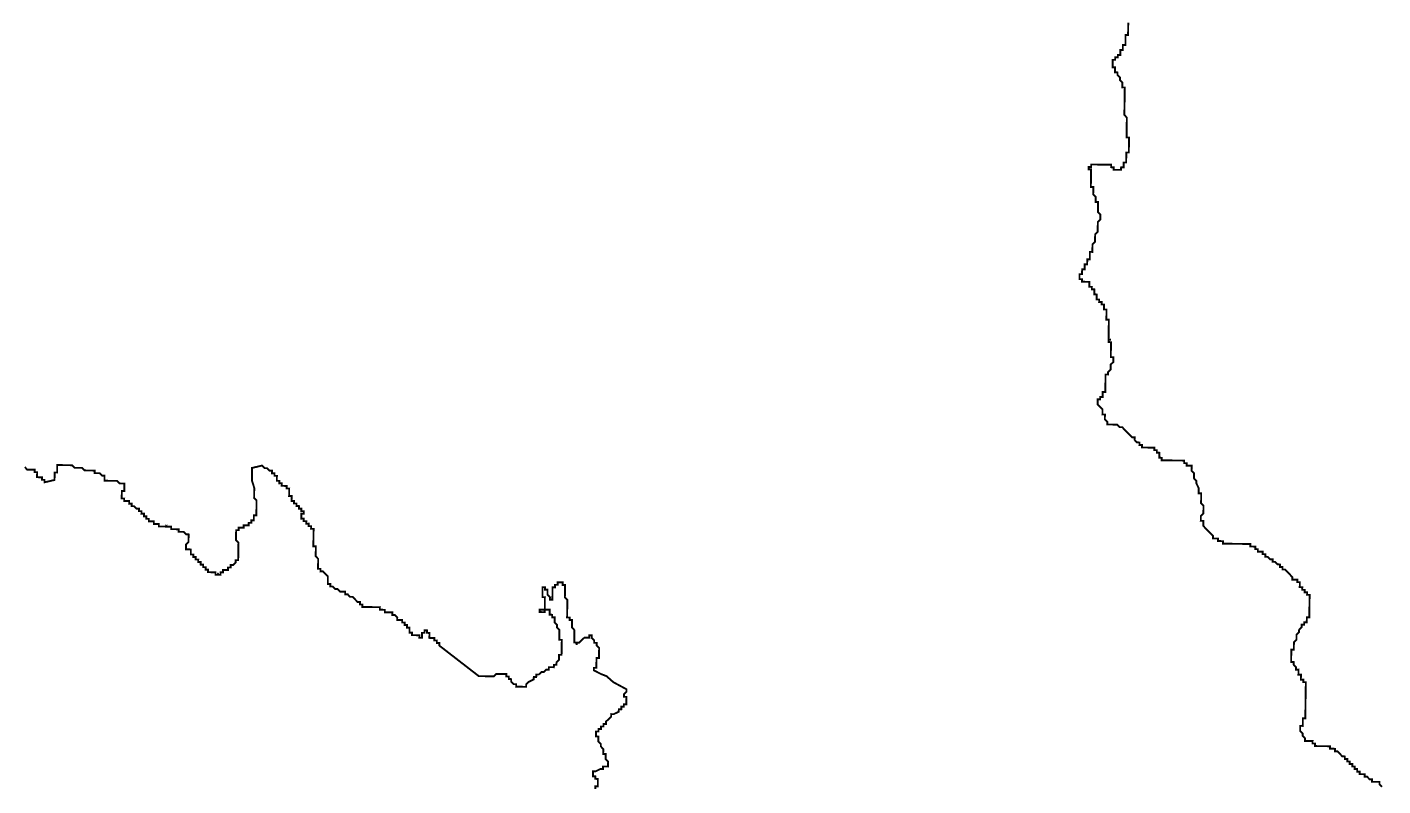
# Model space of a CAD drawing. Header units: metres. Extents: x 257673 to 289848, y 2129691 to 2228029.
# Drawn here: x 266704 to 268862, y 2143651 to 2144859 of the extents above; entities that cross this region are included whole.
import ezdxf

# ---------------------------------------------------------------- set-up
doc = ezdxf.new("R2010")
doc.units = ezdxf.units.M
doc.header["$MEASUREMENT"] = 0
doc.layers.add('HAZARDS LINE', color=1, linetype='Continuous')

msp = doc.modelspace()

# ---------------------------------------------------------------- linework, layer by layer
at = {"layer": 'HAZARDS LINE', "lineweight": 18}
for points in [[(268456.8, 2144866.1, 2.98, 2.98, 0), (268456.7, 2144858.2, 2.98, 2.98, 0), (268456.6, 2144854.2, 2.98, 2.98, 0), (268456.5, 2144850.2, 2.98, 2.98, 0), (268456.5, 2144846.2, 2.98, 2.98, 0), (268452.5, 2144846.3, 2.98, 2.98, 0), (268452.5, 2144842.3, 2.98, 2.98, 0), (268452.4, 2144838.3, 2.98, 2.98, 0), (268452.3, 2144834.4, 2.98, 2.98, 0), (268452.3, 2144830.4, 2.98, 2.98, 0), (268448.3, 2144830.4, 2.98, 2.98, 0), (268448.2, 2144826.5, 2.98, 2.98, 0), (268448.2, 2144822.5, 2.98, 2.98, 0), (268444.2, 2144822.5, 2.98, 2.98, 0), (268444.1, 2144818.6, 2.98, 2.98, 0), (268444.1, 2144814.6, 2.98, 2.98, 0), (268440.1, 2144814.7, 2.98, 2.98, 0), (268440.1, 2144810.7, 2.98, 2.98, 0), (268436.1, 2144810.7, 2.98, 2.98, 0), (268436, 2144806.8, 2.98, 2.98, 0), (268432, 2144806.8, 2.98, 2.98, 0), (268432, 2144802.8, 2.98, 2.98, 0), (268431.9, 2144798.9, 2.98, 2.98, 0), (268431.9, 2144794.9, 2.98, 2.98, 0), (268435.8, 2144794.8, 2.98, 2.98, 0), (268435.8, 2144790.9, 2.98, 2.98, 0), (268435.7, 2144786.9, 2.98, 2.98, 0), (268439.7, 2144786.8, 2.98, 2.98, 0), (268439.6, 2144782.9, 2.98, 2.98, 0), (268443.6, 2144778.8, 2.98, 2.98, 0), (268443.5, 2144774.8, 2.98, 2.98, 0), (268447.4, 2144770.8, 2.98, 2.98, 0), (268447.4, 2144766.8, 2.98, 2.98, 0), (268447.3, 2144762.9, 2.98, 2.98, 0), (268451.3, 2144762.8, 2.98, 2.98, 0), (268451.2, 2144758.8, 2.98, 2.98, 0), (268451.2, 2144754.8, 2.98, 2.98, 0), (268451.1, 2144750.9, 2.98, 2.98, 0), (268451, 2144746.9, 2.98, 2.98, 0), (268451, 2144742.9, 2.98, 2.98, 0), (268450.9, 2144738.9, 2.98, 2.98, 0), (268450.9, 2144735, 2.98, 2.98, 0), (268450.8, 2144731, 2.98, 2.98, 0), (268450.7, 2144727, 2.98, 2.98, 0), (268450.7, 2144723, 2.98, 2.98, 0), (268450.6, 2144719.1, 2.98, 2.98, 0), (268454.5, 2144715, 2.98, 2.98, 0), (268454.5, 2144711.1, 2.98, 2.98, 0), (268454.4, 2144707.1, 2.98, 2.98, 0), (268454.4, 2144703.1, 2.98, 2.98, 0), (268454.3, 2144699.1, 2.98, 2.98, 0), (268454.2, 2144695.2, 2.98, 2.98, 0), (268454.2, 2144691.2, 2.98, 2.98, 0), (268454.1, 2144687.2, 2.98, 2.98, 0), (268454.1, 2144683.2, 2.98, 2.98, 0), (268458, 2144683.2, 2.98, 2.98, 0), (268458, 2144679.2, 2.98, 2.98, 0), (268457.9, 2144675.2, 2.98, 2.98, 0), (268457.9, 2144671.2, 2.98, 2.98, 0), (268457.8, 2144667.3, 2.98, 2.98, 0), (268457.7, 2144663.3, 2.98, 2.98, 0), (268457.7, 2144659.3, 2.98, 2.98, 0), (268453.7, 2144659.4, 2.98, 2.98, 0), (268453.7, 2144655.4, 2.98, 2.98, 0), (268453.6, 2144651.4, 2.98, 2.98, 0), (268453.5, 2144647.4, 2.98, 2.98, 0), (268453.5, 2144643.5, 2.98, 2.98, 0), (268449.5, 2144643.5, 2.98, 2.98, 0), (268449.4, 2144639.6, 2.98, 2.98, 0), (268449.4, 2144635.6, 2.98, 2.98, 0), (268445.4, 2144635.6, 2.98, 2.98, 0), (268445.3, 2144631.7, 2.98, 2.98, 0), (268441.4, 2144631.7, 2.98, 2.98, 0), (268437.4, 2144631.8, 2.98, 2.98, 0), (268433.4, 2144631.8, 2.98, 2.98, 0), (268433.5, 2144635.8, 2.98, 2.98, 0), (268429.5, 2144635.9, 2.98, 2.98, 0), (268429.6, 2144639.9, 2.98, 2.98, 0), (268425.6, 2144639.9, 2.98, 2.98, 0), (268417.6, 2144640, 2.98, 2.98, 0), (268409.7, 2144640.1, 2.98, 2.98, 0), (268405.7, 2144640.2, 2.98, 2.98, 0), (268401.7, 2144640.3, 2.98, 2.98, 0), (268397.8, 2144640.3, 2.98, 2.98, 0), (268397.7, 2144636.3, 2.98, 2.98, 0), (268393.7, 2144636.4, 2.98, 2.98, 0), (268393.7, 2144632.4, 2.98, 2.98, 0), (268397.7, 2144632.4, 2.98, 2.98, 0), (268397.6, 2144628.4, 2.98, 2.98, 0), (268397.5, 2144624.4, 2.98, 2.98, 0), (268397.5, 2144620.4, 2.98, 2.98, 0), (268397.4, 2144616.5, 2.98, 2.98, 0), (268397.4, 2144612.5, 2.98, 2.98, 0), (268397.3, 2144608.5, 2.98, 2.98, 0), (268397.2, 2144604.5, 2.98, 2.98, 0), (268401.2, 2144604.5, 2.98, 2.98, 0), (268401.2, 2144600.5, 2.98, 2.98, 0), (268401.1, 2144596.5, 2.98, 2.98, 0), (268401, 2144592.6, 2.98, 2.98, 0), (268405, 2144588.5, 2.98, 2.98, 0), (268404.9, 2144584.5, 2.98, 2.98, 0), (268404.8, 2144580.6, 2.98, 2.98, 0), (268408.8, 2144580.5, 2.98, 2.98, 0), (268408.7, 2144572.6, 2.98, 2.98, 0), (268408.6, 2144568.6, 2.98, 2.98, 0), (268408.6, 2144564.6, 2.98, 2.98, 0), (268412.5, 2144560.6, 2.98, 2.98, 0), (268412.4, 2144556.6, 2.98, 2.98, 0), (268412.4, 2144552.6, 2.98, 2.98, 0), (268408.3, 2144548.7, 2.98, 2.98, 0), (268408.3, 2144544.7, 2.98, 2.98, 0), (268408.2, 2144540.8, 2.98, 2.98, 0), (268408.2, 2144536.8, 2.98, 2.98, 0), (268408.1, 2144532.8, 2.98, 2.98, 0), (268404.1, 2144528.9, 2.98, 2.98, 0), (268404, 2144524.9, 2.98, 2.98, 0), (268403.9, 2144520.9, 2.98, 2.98, 0), (268403.9, 2144517, 2.98, 2.98, 0), (268399.9, 2144513, 2.98, 2.98, 0), (268399.8, 2144509.1, 2.98, 2.98, 0), (268399.7, 2144505.1, 2.98, 2.98, 0), (268399.7, 2144501.1, 2.98, 2.98, 0), (268395.7, 2144501.2, 2.98, 2.98, 0), (268395.6, 2144497.2, 2.98, 2.98, 0), (268395.6, 2144493.2, 2.98, 2.98, 0), (268395.5, 2144489.3, 2.98, 2.98, 0), (268391.6, 2144489.3, 2.98, 2.98, 0), (268391.4, 2144481.4, 2.98, 2.98, 0), (268387.5, 2144481.4, 2.98, 2.98, 0), (268387.4, 2144477.4, 2.98, 2.98, 0), (268387.3, 2144473.5, 2.98, 2.98, 0), (268383.4, 2144473.5, 2.98, 2.98, 0), (268383.3, 2144469.6, 2.98, 2.98, 0), (268383.2, 2144465.6, 2.98, 2.98, 0), (268379.3, 2144465.6, 2.98, 2.98, 0), (268379.2, 2144461.7, 2.98, 2.98, 0), (268379.2, 2144457.7, 2.98, 2.98, 0), (268383.1, 2144457.6, 2.98, 2.98, 0), (268383.1, 2144453.6, 2.98, 2.98, 0), (268387, 2144453.6, 2.98, 2.98, 0), (268391, 2144453.5, 2.98, 2.98, 0), (268395, 2144453.5, 2.98, 2.98, 0), (268394.9, 2144449.5, 2.98, 2.98, 0), (268394.9, 2144445.5, 2.98, 2.98, 0), (268398.9, 2144445.5, 2.98, 2.98, 0), (268398.8, 2144441.5, 2.98, 2.98, 0), (268402.8, 2144441.4, 2.98, 2.98, 0), (268402.7, 2144437.5, 2.98, 2.98, 0), (268402.7, 2144433.5, 2.98, 2.98, 0), (268406.6, 2144433.4, 2.98, 2.98, 0), (268406.6, 2144429.4, 2.98, 2.98, 0), (268406.5, 2144425.5, 2.98, 2.98, 0), (268410.5, 2144425.4, 2.98, 2.98, 0), (268410.4, 2144421.4, 2.98, 2.98, 0), (268414.4, 2144421.4, 2.98, 2.98, 0), (268414.3, 2144417.4, 2.98, 2.98, 0), (268418.3, 2144417.3, 2.98, 2.98, 0), (268418.3, 2144413.4, 2.98, 2.98, 0), (268418.2, 2144409.4, 2.98, 2.98, 0), (268422.2, 2144409.3, 2.98, 2.98, 0), (268422.1, 2144405.4, 2.98, 2.98, 0), (268422.1, 2144401.4, 2.98, 2.98, 0), (268422, 2144397.4, 2.98, 2.98, 0), (268421.9, 2144393.4, 2.98, 2.98, 0), (268425.9, 2144393.4, 2.98, 2.98, 0), (268425.9, 2144389.4, 2.98, 2.98, 0), (268425.8, 2144385.4, 2.98, 2.98, 0), (268425.7, 2144381.4, 2.98, 2.98, 0), (268425.7, 2144377.5, 2.98, 2.98, 0), (268425.6, 2144373.5, 2.98, 2.98, 0), (268425.6, 2144369.5, 2.98, 2.98, 0), (268425.5, 2144365.5, 2.98, 2.98, 0), (268425.4, 2144361.6, 2.98, 2.98, 0), (268429.4, 2144361.5, 2.98, 2.98, 0), (268425.4, 2144361.6, 2.98, 2.98, 0), (268425.4, 2144357.6, 2.98, 2.98, 0), (268429.4, 2144357.5, 2.98, 2.98, 0), (268429.3, 2144353.6, 2.98, 2.98, 0), (268429.2, 2144349.6, 2.98, 2.98, 0), (268429.2, 2144345.6, 2.98, 2.98, 0), (268429.1, 2144341.6, 2.98, 2.98, 0), (268429.1, 2144337.7, 2.98, 2.98, 0), (268429, 2144333.7, 2.98, 2.98, 0), (268433, 2144333.6, 2.98, 2.98, 0), (268432.9, 2144329.6, 2.98, 2.98, 0), (268432.9, 2144325.7, 2.98, 2.98, 0), (268428.8, 2144321.7, 2.98, 2.98, 0), (268428.8, 2144317.8, 2.98, 2.98, 0), (268428.7, 2144313.8, 2.98, 2.98, 0), (268424.7, 2144309.9, 2.98, 2.98, 0), (268424.6, 2144305.9, 2.98, 2.98, 0), (268420.6, 2144306, 2.98, 2.98, 0), (268420.6, 2144302, 2.98, 2.98, 0), (268420.5, 2144298, 2.98, 2.98, 0), (268420.5, 2144294, 2.98, 2.98, 0), (268420.4, 2144290.1, 2.98, 2.98, 0), (268420.3, 2144286.1, 2.98, 2.98, 0), (268420.3, 2144282.1, 2.98, 2.98, 0), (268420.2, 2144278.1, 2.98, 2.98, 0), (268416.2, 2144278.2, 2.98, 2.98, 0), (268416.2, 2144274.2, 2.98, 2.98, 0), (268416.1, 2144270.2, 2.98, 2.98, 0), (268412.2, 2144270.3, 2.98, 2.98, 0), (268412.1, 2144266.3, 2.98, 2.98, 0), (268408.1, 2144266.4, 2.98, 2.98, 0), (268408.1, 2144262.4, 2.98, 2.98, 0), (268408, 2144258.4, 2.98, 2.98, 0), (268411.9, 2144254.4, 2.98, 2.98, 0), (268415.8, 2144250.4, 2.98, 2.98, 0), (268415.8, 2144246.4, 2.98, 2.98, 0), (268415.7, 2144242.4, 2.98, 2.98, 0), (268419.7, 2144242.4, 2.98, 2.98, 0), (268419.6, 2144238.4, 2.98, 2.98, 0), (268419.6, 2144234.4, 2.98, 2.98, 0), (268423.5, 2144230.4, 2.98, 2.98, 0), (268423.4, 2144226.4, 2.98, 2.98, 0), (268427.4, 2144226.3, 2.98, 2.98, 0), (268431.4, 2144226.3, 2.98, 2.98, 0), (268435.4, 2144226.2, 2.98, 2.98, 0), (268439.3, 2144226.2, 2.98, 2.98, 0), (268443.2, 2144222.1, 2.98, 2.98, 0), (268447.2, 2144222.1, 2.98, 2.98, 0), (268451.1, 2144218, 2.98, 2.98, 0), (268455.1, 2144214, 2.98, 2.98, 0), (268459, 2144210, 2.98, 2.98, 0), (268462.9, 2144205.9, 2.98, 2.98, 0), (268466.9, 2144205.9, 2.98, 2.98, 0), (268466.8, 2144201.9, 2.98, 2.98, 0), (268470.7, 2144197.9, 2.98, 2.98, 0), (268474.7, 2144197.8, 2.98, 2.98, 0), (268474.6, 2144193.8, 2.98, 2.98, 0), (268478.6, 2144193.8, 2.98, 2.98, 0), (268478.6, 2144189.8, 2.98, 2.98, 0), (268482.5, 2144189.7, 2.98, 2.98, 0), (268486.5, 2144189.7, 2.98, 2.98, 0), (268490.5, 2144189.6, 2.98, 2.98, 0), (268494.5, 2144189.6, 2.98, 2.98, 0), (268498.4, 2144189.5, 2.98, 2.98, 0), (268498.4, 2144185.5, 2.98, 2.98, 0), (268502.3, 2144185.5, 2.98, 2.98, 0), (268502.3, 2144181.5, 2.98, 2.98, 0), (268506.3, 2144181.4, 2.98, 2.98, 0), (268506.2, 2144177.4, 2.98, 2.98, 0), (268506.1, 2144173.5, 2.98, 2.98, 0), (268510.1, 2144173.4, 2.98, 2.98, 0), (268510.1, 2144169.4, 2.98, 2.98, 0), (268514, 2144169.4, 2.98, 2.98, 0), (268518, 2144169.3, 2.98, 2.98, 0), (268522, 2144169.3, 2.98, 2.98, 0), (268526, 2144169.2, 2.98, 2.98, 0), (268529.9, 2144169.1, 2.98, 2.98, 0), (268533.9, 2144169.1, 2.98, 2.98, 0), (268537.9, 2144169, 2.98, 2.98, 0), (268541.9, 2144169, 2.98, 2.98, 0), (268545.8, 2144168.9, 2.98, 2.98, 0), (268545.8, 2144164.9, 2.98, 2.98, 0), (268549.7, 2144164.9, 2.98, 2.98, 0), (268549.7, 2144160.9, 2.98, 2.98, 0), (268553.7, 2144160.8, 2.98, 2.98, 0), (268557.6, 2144160.8, 2.98, 2.98, 0), (268557.6, 2144156.8, 2.98, 2.98, 0), (268557.5, 2144152.8, 2.98, 2.98, 0), (268561.4, 2144148.8, 2.98, 2.98, 0), (268561.4, 2144144.8, 2.98, 2.98, 0), (268561.3, 2144140.8, 2.98, 2.98, 0), (268565.2, 2144136.8, 2.98, 2.98, 0), (268565.2, 2144132.8, 2.98, 2.98, 0), (268569, 2144124.8, 2.98, 2.98, 0), (268569, 2144120.8, 2.98, 2.98, 0), (268568.9, 2144116.9, 2.98, 2.98, 0), (268572.9, 2144116.8, 2.98, 2.98, 0), (268572.8, 2144108.9, 2.98, 2.98, 0), (268572.7, 2144104.9, 2.98, 2.98, 0), (268572.7, 2144100.9, 2.98, 2.98, 0), (268576.6, 2144096.9, 2.98, 2.98, 0), (268576.5, 2144092.9, 2.98, 2.98, 0), (268576.4, 2144088.9, 2.98, 2.98, 0), (268576.4, 2144085, 2.98, 2.98, 0), (268572.4, 2144081, 2.98, 2.98, 0), (268572.3, 2144077.1, 2.98, 2.98, 0), (268572.2, 2144073.1, 2.98, 2.98, 0), (268576.2, 2144073, 2.98, 2.98, 0), (268576.2, 2144069, 2.98, 2.98, 0), (268576.1, 2144065.1, 2.98, 2.98, 0), (268580, 2144061, 2.98, 2.98, 0), (268583.9, 2144057, 2.98, 2.98, 0), (268587.8, 2144053, 2.98, 2.98, 0), (268591.8, 2144048.9, 2.98, 2.98, 0), (268591.7, 2144045, 2.98, 2.98, 0), (268595.7, 2144044.9, 2.98, 2.98, 0), (268599.6, 2144044.8, 2.98, 2.98, 0), (268599.6, 2144040.9, 2.98, 2.98, 0), (268603.6, 2144040.8, 2.98, 2.98, 0), (268607.5, 2144040.7, 2.98, 2.98, 0), (268607.5, 2144036.8, 2.98, 2.98, 0), (268611.5, 2144036.7, 2.98, 2.98, 0), (268615.4, 2144036.7, 2.98, 2.98, 0), (268619.4, 2144036.6, 2.98, 2.98, 0), (268623.4, 2144036.5, 2.98, 2.98, 0), (268627.4, 2144036.5, 2.98, 2.98, 0), (268631.3, 2144036.4, 2.98, 2.98, 0), (268635.3, 2144036.4, 2.98, 2.98, 0), (268639.3, 2144036.3, 2.98, 2.98, 0), (268643.3, 2144036.2, 2.98, 2.98, 0), (268647.2, 2144036.2, 2.98, 2.98, 0), (268651.2, 2144036.1, 2.98, 2.98, 0), (268651.1, 2144032.1, 2.98, 2.98, 0), (268655.1, 2144032.1, 2.98, 2.98, 0), (268659.1, 2144032, 2.98, 2.98, 0), (268659, 2144028.1, 2.98, 2.98, 0), (268663, 2144028, 2.98, 2.98, 0), (268663, 2144024, 2.98, 2.98, 0), (268666.9, 2144024, 2.98, 2.98, 0), (268670.9, 2144023.9, 2.98, 2.98, 0), (268670.8, 2144019.9, 2.98, 2.98, 0), (268674.8, 2144019.9, 2.98, 2.98, 0), (268674.8, 2144015.9, 2.98, 2.98, 0), (268678.7, 2144015.8, 2.98, 2.98, 0), (268682.7, 2144011.8, 2.98, 2.98, 0), (268686.6, 2144011.7, 2.98, 2.98, 0), (268686.6, 2144007.8, 2.98, 2.98, 0), (268690.5, 2144007.7, 2.98, 2.98, 0), (268694.5, 2144003.7, 2.98, 2.98, 0), (268698.4, 2144003.6, 2.98, 2.98, 0), (268698.4, 2143999.6, 2.98, 2.98, 0), (268702.3, 2143999.6, 2.98, 2.98, 0), (268702.3, 2143995.6, 2.98, 2.98, 0), (268706.3, 2143995.5, 2.98, 2.98, 0), (268710.2, 2143991.5, 2.98, 2.98, 0), (268714.1, 2143987.5, 2.98, 2.98, 0), (268718, 2143983.4, 2.98, 2.98, 0), (268718, 2143979.5, 2.98, 2.98, 0), (268721.9, 2143979.4, 2.98, 2.98, 0), (268725.9, 2143979.3, 2.98, 2.98, 0), (268725.8, 2143975.4, 2.98, 2.98, 0), (268729.8, 2143975.3, 2.98, 2.98, 0), (268729.8, 2143971.3, 2.98, 2.98, 0), (268729.7, 2143967.4, 2.98, 2.98, 0), (268733.7, 2143967.3, 2.98, 2.98, 0), (268733.6, 2143963.3, 2.98, 2.98, 0), (268737.6, 2143963.3, 2.98, 2.98, 0), (268737.5, 2143959.3, 2.98, 2.98, 0), (268741.5, 2143959.2, 2.98, 2.98, 0), (268741.4, 2143955.3, 2.98, 2.98, 0), (268745.4, 2143955.2, 2.98, 2.98, 0), (268745.4, 2143951.2, 2.98, 2.98, 0), (268745.3, 2143947.2, 2.98, 2.98, 0), (268745.2, 2143943.3, 2.98, 2.98, 0), (268745.2, 2143939.3, 2.98, 2.98, 0), (268745.1, 2143935.3, 2.98, 2.98, 0), (268745.1, 2143931.3, 2.98, 2.98, 0), (268745, 2143927.4, 2.98, 2.98, 0), (268745, 2143923.4, 2.98, 2.98, 0), (268744.9, 2143919.4, 2.98, 2.98, 0), (268740.9, 2143919.5, 2.98, 2.98, 0), (268740.9, 2143915.5, 2.98, 2.98, 0), (268740.8, 2143911.5, 2.98, 2.98, 0), (268736.8, 2143911.6, 2.98, 2.98, 0), (268736.8, 2143907.6, 2.98, 2.98, 0), (268732.8, 2143907.7, 2.98, 2.98, 0), (268732.7, 2143903.7, 2.98, 2.98, 0), (268728.7, 2143899.8, 2.98, 2.98, 0), (268728.6, 2143895.8, 2.98, 2.98, 0), (268724.6, 2143891.9, 2.98, 2.98, 0), (268724.5, 2143887.9, 2.98, 2.98, 0), (268724.5, 2143883.9, 2.98, 2.98, 0), (268720.5, 2143880, 2.98, 2.98, 0), (268720.4, 2143876, 2.98, 2.98, 0), (268720.3, 2143872.1, 2.98, 2.98, 0), (268720.3, 2143868.1, 2.98, 2.98, 0), (268716.3, 2143868.1, 2.98, 2.98, 0), (268716.2, 2143864.2, 2.98, 2.98, 0), (268716.2, 2143860.2, 2.98, 2.98, 0), (268716.1, 2143856.2, 2.98, 2.98, 0), (268716.1, 2143852.2, 2.98, 2.98, 0), (268716, 2143848.3, 2.98, 2.98, 0), (268720, 2143848.2, 2.98, 2.98, 0), (268719.9, 2143844.2, 2.98, 2.98, 0), (268723.8, 2143840.2, 2.98, 2.98, 0), (268723.8, 2143836.2, 2.98, 2.98, 0), (268727.8, 2143836.2, 2.98, 2.98, 0), (268727.6, 2143828.2, 2.98, 2.98, 0), (268731.6, 2143828.2, 2.98, 2.98, 0), (268731.5, 2143820.2, 2.98, 2.98, 0), (268735.5, 2143820.1, 2.98, 2.98, 0), (268735.4, 2143816.2, 2.98, 2.98, 0), (268739.4, 2143816.1, 2.98, 2.98, 0), (268739, 2143792.3, 2.98, 2.98, 0), (268738.6, 2143758.5, 2.98, 2.98, 0), (268734.6, 2143758.6, 2.98, 2.98, 0), (268734.5, 2143746.6, 2.98, 2.98, 0), (268730.5, 2143746.7, 2.98, 2.98, 0), (268730.4, 2143738.7, 2.98, 2.98, 0), (268734.3, 2143734.7, 2.98, 2.98, 0), (268734.3, 2143730.7, 2.98, 2.98, 0), (268738.2, 2143726.7, 2.98, 2.98, 0), (268738.1, 2143722.7, 2.98, 2.98, 0), (268750.1, 2143722.5, 2.98, 2.98, 0), (268750, 2143718.6, 2.98, 2.98, 0), (268754, 2143718.5, 2.98, 2.98, 0), (268753.9, 2143714.5, 2.98, 2.98, 0), (268777.8, 2143714.2, 2.98, 2.98, 0), (268777.8, 2143710.3, 2.98, 2.98, 0), (268785.7, 2143710.2, 2.98, 2.98, 0), (268785.7, 2143706.2, 2.98, 2.98, 0), (268789.6, 2143706.1, 2.98, 2.98, 0), (268793.6, 2143702.1, 2.98, 2.98, 0), (268797.5, 2143698.1, 2.98, 2.98, 0), (268801.5, 2143698, 2.98, 2.98, 0), (268801.4, 2143694, 2.98, 2.98, 0), (268805.4, 2143694, 2.98, 2.98, 0), (268805.3, 2143690, 2.98, 2.98, 0), (268809.3, 2143690, 2.98, 2.98, 0), (268809.3, 2143686, 2.98, 2.98, 0), (268813.3, 2143685.9, 2.98, 2.98, 0), (268813.2, 2143682, 2.98, 2.98, 0), (268817.2, 2143681.9, 2.98, 2.98, 0), (268817.1, 2143677.9, 2.98, 2.98, 0), (268821.1, 2143677.9, 2.98, 2.98, 0), (268821.1, 2143673.9, 2.98, 2.98, 0), (268825, 2143673.8, 2.98, 2.98, 0), (268825, 2143669.9, 2.98, 2.98, 0), (268832.9, 2143669.8, 2.98, 2.98, 0), (268832.9, 2143665.8, 2.98, 2.98, 0), (268836.9, 2143665.7, 2.98, 2.98, 0), (268840.8, 2143661.7, 2.98, 2.98, 0), (268844.8, 2143661.7, 2.98, 2.98, 0), (268844.7, 2143657.7, 2.98, 2.98, 0), (268856.7, 2143657.5, 2.98, 2.98, 0), (268856.6, 2143653.5, 2.98, 2.98, 0), (268860.5, 2143649.5, 2.98, 2.98, 0)], [(267608.5, 2143646.4, 2.98, 2.98, 0), (267608.6, 2143650.3, 2.98, 2.98, 0), (267612.6, 2143650.3, 2.98, 2.98, 0), (267612.7, 2143662.2, 2.98, 2.98, 0), (267608.7, 2143662.3, 2.98, 2.98, 0), (267608.8, 2143666.2, 2.98, 2.98, 0), (267604.8, 2143666.3, 2.98, 2.98, 0), (267604.9, 2143674.2, 2.98, 2.98, 0), (267608.9, 2143674.2, 2.98, 2.98, 0), (267616.9, 2143678.1, 2.98, 2.98, 0), (267620.9, 2143678, 2.98, 2.98, 0), (267620.9, 2143682, 2.98, 2.98, 0), (267628.9, 2143681.9, 2.98, 2.98, 0), (267629, 2143689.9, 2.98, 2.98, 0), (267625.1, 2143693.9, 2.98, 2.98, 0), (267625.2, 2143701.8, 2.98, 2.98, 0), (267621.2, 2143701.9, 2.98, 2.98, 0), (267621.3, 2143709.8, 2.98, 2.98, 0), (267617.4, 2143713.9, 2.98, 2.98, 0), (267617.4, 2143717.9, 2.98, 2.98, 0), (267613.5, 2143721.9, 2.98, 2.98, 0), (267613.6, 2143729.8, 2.98, 2.98, 0), (267609.6, 2143729.9, 2.98, 2.98, 0), (267609.7, 2143737.8, 2.98, 2.98, 0), (267613.7, 2143737.8, 2.98, 2.98, 0), (267613.7, 2143741.8, 2.98, 2.98, 0), (267617.7, 2143741.7, 2.98, 2.98, 0), (267617.8, 2143745.7, 2.98, 2.98, 0), (267621.7, 2143745.7, 2.98, 2.98, 0), (267621.8, 2143749.6, 2.98, 2.98, 0), (267625.8, 2143749.6, 2.98, 2.98, 0), (267625.8, 2143753.6, 2.98, 2.98, 0), (267629.9, 2143757.5, 2.98, 2.98, 0), (267633.9, 2143761.4, 2.98, 2.98, 0), (267633.9, 2143765.4, 2.98, 2.98, 0), (267637.9, 2143765.3, 2.98, 2.98, 0), (267645.9, 2143769.2, 2.98, 2.98, 0), (267646, 2143773.2, 2.98, 2.98, 0), (267649.9, 2143773.1, 2.98, 2.98, 0), (267650, 2143777.1, 2.98, 2.98, 0), (267654, 2143777.1, 2.98, 2.98, 0), (267654, 2143781, 2.98, 2.98, 0), (267658, 2143781, 2.98, 2.98, 0), (267658.2, 2143792.9, 2.98, 2.98, 0), (267654.2, 2143793, 2.98, 2.98, 0), (267654.2, 2143797, 2.98, 2.98, 0), (267658.3, 2143800.9, 2.98, 2.98, 0), (267658.3, 2143804.9, 2.98, 2.98, 0), (267637.3, 2143816.2, 2.98, 2.98, 0), (267626.5, 2143825.8, 2.98, 2.98, 0), (267617.9, 2143829.1, 2.98, 2.98, 0), (267606.2, 2143835.1, 2.98, 2.98, 0), (267606.3, 2143839, 2.98, 2.98, 0), (267610.3, 2143839, 2.98, 2.98, 0), (267610.5, 2143854.9, 2.98, 2.98, 0), (267614.5, 2143854.8, 2.98, 2.98, 0), (267614.7, 2143870.7, 2.98, 2.98, 0), (267610.8, 2143874.7, 2.98, 2.98, 0), (267610.9, 2143878.7, 2.98, 2.98, 0), (267606.9, 2143878.8, 2.98, 2.98, 0), (267606.9, 2143882.8, 2.98, 2.98, 0), (267603, 2143886.8, 2.98, 2.98, 0), (267603.1, 2143890.8, 2.98, 2.98, 0), (267599.1, 2143890.8, 2.98, 2.98, 0), (267599.1, 2143886.9, 2.98, 2.98, 0), (267591.1, 2143887, 2.98, 2.98, 0), (267587.1, 2143883.1, 2.98, 2.98, 0), (267583, 2143879.1, 2.98, 2.98, 0), (267579.1, 2143879.2, 2.98, 2.98, 0), (267579, 2143875.2, 2.98, 2.98, 0), (267579.1, 2143879.2, 2.98, 2.98, 0), (267575.1, 2143879.3, 2.98, 2.98, 0), (267575.4, 2143899.1, 2.98, 2.98, 0), (267571.5, 2143903.2, 2.98, 2.98, 0), (267571.6, 2143915.1, 2.98, 2.98, 0), (267567.7, 2143915.2, 2.98, 2.98, 0), (267567.7, 2143919.1, 2.98, 2.98, 0), (267563.7, 2143919.2, 2.98, 2.98, 0), (267564.2, 2143947, 2.98, 2.98, 0), (267560.2, 2143951.1, 2.98, 2.98, 0), (267560.5, 2143970.9, 2.98, 2.98, 0), (267556.6, 2143971, 2.98, 2.98, 0), (267556.6, 2143975, 2.98, 2.98, 0), (267548.7, 2143975.1, 2.98, 2.98, 0), (267548.6, 2143971.1, 2.98, 2.98, 0), (267544.6, 2143971.2, 2.98, 2.98, 0), (267544.6, 2143967.2, 2.98, 2.98, 0), (267540.6, 2143967.2, 2.98, 2.98, 0), (267540.3, 2143947.4, 2.98, 2.98, 0), (267536.3, 2143947.4, 2.98, 2.98, 0), (267536.4, 2143951.4, 2.98, 2.98, 0), (267532.5, 2143955.4, 2.98, 2.98, 0), (267532.6, 2143963.4, 2.98, 2.98, 0), (267528.6, 2143963.4, 2.98, 2.98, 0), (267528.7, 2143967.4, 2.98, 2.98, 0), (267524.7, 2143967.5, 2.98, 2.98, 0), (267524.5, 2143951.6, 2.98, 2.98, 0), (267528.4, 2143951.5, 2.98, 2.98, 0), (267528.2, 2143931.6, 2.98, 2.98, 0), (267528.1, 2143927.7, 2.98, 2.98, 0), (267520.1, 2143927.8, 2.98, 2.98, 0), (267520.2, 2143931.8, 2.98, 2.98, 0), (267528.2, 2143931.6, 2.98, 2.98, 0), (267536.1, 2143931.5, 2.98, 2.98, 0), (267536, 2143923.6, 2.98, 2.98, 0), (267540, 2143923.5, 2.98, 2.98, 0), (267539.9, 2143919.5, 2.98, 2.98, 0), (267543.9, 2143919.5, 2.98, 2.98, 0), (267543.8, 2143911.5, 2.98, 2.98, 0), (267547.7, 2143907.5, 2.98, 2.98, 0), (267547.6, 2143903.5, 2.98, 2.98, 0), (267551.5, 2143899.5, 2.98, 2.98, 0), (267551.3, 2143883.6, 2.98, 2.98, 0), (267555.3, 2143883.5, 2.98, 2.98, 0), (267554.9, 2143859.7, 2.98, 2.98, 0), (267550.9, 2143859.7, 2.98, 2.98, 0), (267550.8, 2143851.8, 2.98, 2.98, 0), (267546.8, 2143847.9, 2.98, 2.98, 0), (267546.7, 2143843.9, 2.98, 2.98, 0), (267542.8, 2143843.9, 2.98, 2.98, 0), (267542.7, 2143840, 2.98, 2.98, 0), (267534.7, 2143840.1, 2.98, 2.98, 0), (267534.7, 2143836.1, 2.98, 2.98, 0), (267530.7, 2143836.2, 2.98, 2.98, 0), (267526.7, 2143832.3, 2.98, 2.98, 0), (267522.7, 2143832.3, 2.98, 2.98, 0), (267518.7, 2143828.4, 2.98, 2.98, 0), (267514.7, 2143828.5, 2.98, 2.98, 0), (267514.6, 2143824.5, 2.98, 2.98, 0), (267510.7, 2143824.5, 2.98, 2.98, 0), (267510.6, 2143820.6, 2.98, 2.98, 0), (267502.6, 2143816.7, 2.98, 2.98, 0), (267498.6, 2143812.8, 2.98, 2.98, 0), (267498.5, 2143808.8, 2.98, 2.98, 0), (267482.6, 2143809.1, 2.98, 2.98, 0), (267482.7, 2143813, 2.98, 2.98, 0), (267478.7, 2143813.1, 2.98, 2.98, 0), (267474.8, 2143817.1, 2.98, 2.98, 0), (267474.8, 2143821.1, 2.98, 2.98, 0), (267470.9, 2143821.2, 2.98, 2.98, 0), (267470.9, 2143825.1, 2.98, 2.98, 0), (267466.9, 2143825.2, 2.98, 2.98, 0), (267467, 2143829.2, 2.98, 2.98, 0), (267451.1, 2143829.4, 2.98, 2.98, 0), (267447.1, 2143825.5, 2.98, 2.98, 0), (267423.2, 2143825.8, 2.98, 2.98, 0), (267360.3, 2143874.5, 2.98, 2.98, 0), (267360.4, 2143878.5, 2.98, 2.98, 0), (267356.4, 2143878.5, 2.98, 2.98, 0), (267356.5, 2143882.5, 2.98, 2.98, 0), (267352.5, 2143882.6, 2.98, 2.98, 0), (267352.5, 2143886.5, 2.98, 2.98, 0), (267344.6, 2143886.7, 2.98, 2.98, 0), (267344.7, 2143894.6, 2.98, 2.98, 0), (267340.7, 2143894.7, 2.98, 2.98, 0), (267340.8, 2143898.6, 2.98, 2.98, 0), (267336.8, 2143898.7, 2.98, 2.98, 0), (267336.8, 2143894.7, 2.98, 2.98, 0), (267332.8, 2143894.8, 2.98, 2.98, 0), (267332.7, 2143886.8, 2.98, 2.98, 0), (267328.7, 2143886.9, 2.98, 2.98, 0), (267328.8, 2143890.9, 2.98, 2.98, 0), (267316.8, 2143891, 2.98, 2.98, 0), (267316.9, 2143895, 2.98, 2.98, 0), (267312.9, 2143895.1, 2.98, 2.98, 0), (267313, 2143903, 2.98, 2.98, 0), (267309.1, 2143903.1, 2.98, 2.98, 0), (267309.1, 2143907.1, 2.98, 2.98, 0), (267305.1, 2143907.1, 2.98, 2.98, 0), (267305.2, 2143911.1, 2.98, 2.98, 0), (267301.2, 2143911.2, 2.98, 2.98, 0), (267301.3, 2143915.1, 2.98, 2.98, 0), (267293.3, 2143915.2, 2.98, 2.98, 0), (267293.4, 2143919.2, 2.98, 2.98, 0), (267289.5, 2143923.3, 2.98, 2.98, 0), (267285.5, 2143923.3, 2.98, 2.98, 0), (267285.6, 2143927.3, 2.98, 2.98, 0), (267273.6, 2143927.5, 2.98, 2.98, 0), (267273.7, 2143931.4, 2.98, 2.98, 0), (267265.7, 2143931.6, 2.98, 2.98, 0), (267265.8, 2143935.5, 2.98, 2.98, 0), (267238, 2143936, 2.98, 2.98, 0), (267238, 2143939.9, 2.98, 2.98, 0), (267234.1, 2143940, 2.98, 2.98, 0), (267234.1, 2143944, 2.98, 2.98, 0), (267230.2, 2143944, 2.98, 2.98, 0), (267226.2, 2143948.1, 2.98, 2.98, 0), (267222.3, 2143952.1, 2.98, 2.98, 0), (267218.3, 2143952.1, 2.98, 2.98, 0), (267214.4, 2143956.2, 2.98, 2.98, 0), (267210.5, 2143956.2, 2.98, 2.98, 0), (267210.5, 2143960.2, 2.98, 2.98, 0), (267202.6, 2143960.3, 2.98, 2.98, 0), (267198.6, 2143964.4, 2.98, 2.98, 0), (267194.7, 2143964.4, 2.98, 2.98, 0), (267190.8, 2143968.5, 2.98, 2.98, 0), (267186.8, 2143968.5, 2.98, 2.98, 0), (267186.8, 2143972.5, 2.98, 2.98, 0), (267182.9, 2143972.6, 2.98, 2.98, 0), (267183, 2143984.5, 2.98, 2.98, 0), (267179.1, 2143988.5, 2.98, 2.98, 0), (267175.2, 2143992.6, 2.98, 2.98, 0), (267171.2, 2143992.6, 2.98, 2.98, 0), (267171.3, 2143996.6, 2.98, 2.98, 0), (267167.3, 2143996.6, 2.98, 2.98, 0), (267167.6, 2144012.5, 2.98, 2.98, 0), (267163.6, 2144016.6, 2.98, 2.98, 0), (267163.9, 2144032.5, 2.98, 2.98, 0), (267159.9, 2144032.5, 2.98, 2.98, 0), (267160.3, 2144060.4, 2.98, 2.98, 0), (267156.3, 2144060.4, 2.98, 2.98, 0), (267156.4, 2144064.4, 2.98, 2.98, 0), (267152.4, 2144064.5, 2.98, 2.98, 0), (267152.5, 2144068.4, 2.98, 2.98, 0), (267148.5, 2144068.5, 2.98, 2.98, 0), (267148.6, 2144072.5, 2.98, 2.98, 0), (267144.6, 2144072.5, 2.98, 2.98, 0), (267144.7, 2144076.5, 2.98, 2.98, 0), (267140.7, 2144076.6, 2.98, 2.98, 0), (267140.8, 2144084.5, 2.98, 2.98, 0), (267144.8, 2144084.5, 2.98, 2.98, 0), (267144.8, 2144088.4, 2.98, 2.98, 0), (267140.9, 2144088.5, 2.98, 2.98, 0), (267140.9, 2144092.5, 2.98, 2.98, 0), (267136.9, 2144092.5, 2.98, 2.98, 0), (267137, 2144096.5, 2.98, 2.98, 0), (267133, 2144096.6, 2.98, 2.98, 0), (267133.1, 2144100.5, 2.98, 2.98, 0), (267129.1, 2144100.6, 2.98, 2.98, 0), (267129.2, 2144104.6, 2.98, 2.98, 0), (267125.2, 2144104.6, 2.98, 2.98, 0), (267125.3, 2144112.6, 2.98, 2.98, 0), (267121.3, 2144112.6, 2.98, 2.98, 0), (267121.5, 2144124.6, 2.98, 2.98, 0), (267117.5, 2144124.6, 2.98, 2.98, 0), (267117.6, 2144128.6, 2.98, 2.98, 0), (267109.6, 2144128.7, 2.98, 2.98, 0), (267109.7, 2144132.7, 2.98, 2.98, 0), (267105.7, 2144132.8, 2.98, 2.98, 0), (267105.8, 2144136.7, 2.98, 2.98, 0), (267101.8, 2144136.8, 2.98, 2.98, 0), (267101.9, 2144144.7, 2.98, 2.98, 0), (267098, 2144144.8, 2.98, 2.98, 0), (267098, 2144148.8, 2.98, 2.98, 0), (267094, 2144148.8, 2.98, 2.98, 0), (267094.1, 2144152.8, 2.98, 2.98, 0), (267090.1, 2144152.9, 2.98, 2.98, 0), (267086.2, 2144156.9, 2.98, 2.98, 0), (267082.2, 2144157, 2.98, 2.98, 0), (267078.3, 2144161, 2.98, 2.98, 0), (267062.4, 2144157.3, 2.98, 2.98, 0), (267062.1, 2144137.4, 2.98, 2.98, 0), (267065.9, 2144125.4, 2.98, 2.98, 0), (267065.6, 2144109.5, 2.98, 2.98, 0), (267069.5, 2144105.5, 2.98, 2.98, 0), (267069.2, 2144081.6, 2.98, 2.98, 0), (267065.2, 2144081.7, 2.98, 2.98, 0), (267065.1, 2144073.7, 2.98, 2.98, 0), (267061.1, 2144073.8, 2.98, 2.98, 0), (267061.1, 2144069.8, 2.98, 2.98, 0), (267057.1, 2144069.9, 2.98, 2.98, 0), (267057, 2144065.9, 2.98, 2.98, 0), (267049.1, 2144066, 2.98, 2.98, 0), (267049, 2144062, 2.98, 2.98, 0), (267041.1, 2144062.1, 2.98, 2.98, 0), (267041, 2144058.2, 2.98, 2.98, 0), (267037, 2144058.2, 2.98, 2.98, 0), (267036.8, 2144042.3, 2.98, 2.98, 0), (267040.7, 2144038.3, 2.98, 2.98, 0), (267040.3, 2144010.5, 2.98, 2.98, 0), (267036.3, 2144010.5, 2.98, 2.98, 0), (267036.3, 2144006.5, 2.98, 2.98, 0), (267032.2, 2144002.6, 2.98, 2.98, 0), (267028.3, 2144002.7, 2.98, 2.98, 0), (267028.2, 2143998.7, 2.98, 2.98, 0), (267024.2, 2143998.8, 2.98, 2.98, 0), (267024.2, 2143994.8, 2.98, 2.98, 0), (267016.2, 2143994.9, 2.98, 2.98, 0), (267016.2, 2143990.9, 2.98, 2.98, 0), (267012.2, 2143991, 2.98, 2.98, 0), (267012.1, 2143987, 2.98, 2.98, 0), (267008.1, 2143987.1, 2.98, 2.98, 0), (267004.2, 2143987.1, 2.98, 2.98, 0), (267004.2, 2143991.1, 2.98, 2.98, 0), (266992.3, 2143991.3, 2.98, 2.98, 0), (266992.4, 2143995.3, 2.98, 2.98, 0), (266988.4, 2143995.3, 2.98, 2.98, 0), (266988.4, 2143999.3, 2.98, 2.98, 0), (266984.5, 2143999.4, 2.98, 2.98, 0), (266984.5, 2144003.3, 2.98, 2.98, 0), (266980.6, 2144003.4, 2.98, 2.98, 0), (266980.6, 2144007.4, 2.98, 2.98, 0), (266976.6, 2144007.4, 2.98, 2.98, 0), (266976.7, 2144011.4, 2.98, 2.98, 0), (266972.7, 2144011.5, 2.98, 2.98, 0), (266972.8, 2144015.4, 2.98, 2.98, 0), (266968.8, 2144015.5, 2.98, 2.98, 0), (266968.9, 2144019.5, 2.98, 2.98, 0), (266964.9, 2144019.5, 2.98, 2.98, 0), (266965, 2144027.5, 2.98, 2.98, 0), (266957.1, 2144027.6, 2.98, 2.98, 0), (266957.2, 2144035.6, 2.98, 2.98, 0), (266961.2, 2144039.5, 2.98, 2.98, 0), (266961.4, 2144051.4, 2.98, 2.98, 0), (266957.4, 2144051.5, 2.98, 2.98, 0), (266953.5, 2144055.5, 2.98, 2.98, 0), (266945.6, 2144055.6, 2.98, 2.98, 0), (266945.6, 2144059.6, 2.98, 2.98, 0), (266933.7, 2144059.8, 2.98, 2.98, 0), (266933.7, 2144063.7, 2.98, 2.98, 0), (266925.8, 2144063.9, 2.98, 2.98, 0), (266913.9, 2144064, 2.98, 2.98, 0), (266913.9, 2144068, 2.98, 2.98, 0), (266906, 2144068.1, 2.98, 2.98, 0), (266906, 2144072.1, 2.98, 2.98, 0), (266898.1, 2144072.2, 2.98, 2.98, 0), (266898.1, 2144076.2, 2.98, 2.98, 0), (266894.2, 2144076.3, 2.98, 2.98, 0), (266894.2, 2144080.2, 2.98, 2.98, 0), (266890.3, 2144080.3, 2.98, 2.98, 0), (266890.3, 2144084.3, 2.98, 2.98, 0), (266886.3, 2144084.3, 2.98, 2.98, 0), (266886.4, 2144088.3, 2.98, 2.98, 0), (266882.4, 2144088.4, 2.98, 2.98, 0), (266882.5, 2144092.3, 2.98, 2.98, 0), (266878.5, 2144092.4, 2.98, 2.98, 0), (266874.6, 2144096.4, 2.98, 2.98, 0), (266870.6, 2144096.5, 2.98, 2.98, 0), (266870.7, 2144100.5, 2.98, 2.98, 0), (266866.7, 2144100.5, 2.98, 2.98, 0), (266866.8, 2144104.5, 2.98, 2.98, 0), (266858.8, 2144104.6, 2.98, 2.98, 0), (266858.9, 2144108.6, 2.98, 2.98, 0), (266854.9, 2144108.6, 2.98, 2.98, 0), (266855.1, 2144120.6, 2.98, 2.98, 0), (266859, 2144120.5, 2.98, 2.98, 0), (266859.2, 2144132.4, 2.98, 2.98, 0), (266851.3, 2144132.6, 2.98, 2.98, 0), (266847.4, 2144136.6, 2.98, 2.98, 0), (266827.5, 2144136.9, 2.98, 2.98, 0), (266827.6, 2144144.8, 2.98, 2.98, 0), (266823.6, 2144144.9, 2.98, 2.98, 0), (266819.7, 2144148.9, 2.98, 2.98, 0), (266811.8, 2144149, 2.98, 2.98, 0), (266811.8, 2144153, 2.98, 2.98, 0), (266795.9, 2144153.3, 2.98, 2.98, 0), (266792, 2144157.3, 2.98, 2.98, 0), (266780.1, 2144157.5, 2.98, 2.98, 0), (266776.2, 2144161.5, 2.98, 2.98, 0), (266752.3, 2144161.9, 2.98, 2.98, 0), (266752.1, 2144149.9, 2.98, 2.98, 0), (266748.2, 2144150, 2.98, 2.98, 0), (266748, 2144138.1, 2.98, 2.98, 0), (266732, 2144134.3, 2.98, 2.98, 0), (266732.1, 2144138.3, 2.98, 2.98, 0), (266728.1, 2144138.4, 2.98, 2.98, 0), (266728.2, 2144142.3, 2.98, 2.98, 0), (266720.2, 2144142.5, 2.98, 2.98, 0), (266720.3, 2144150.4, 2.98, 2.98, 0), (266716.4, 2144150.5, 2.98, 2.98, 0), (266716.4, 2144154.4, 2.98, 2.98, 0), (266704.5, 2144154.6, 2.98, 2.98, 0), (266700.6, 2144158.7, 2.98, 2.98, 0)]]:
    msp.add_lwpolyline(points, format="xyseb", dxfattribs=at)
at = {"layer": 'HAZARDS LINE', "lineweight": 0, "const_width": 2.98}
for points in [[(266925.9, 2144067.8), (266925.8, 2144063.9)], [(267008.2, 2143991.1), (267008.1, 2143987.1)]]:
    msp.add_lwpolyline(points, close=True, dxfattribs=at)

doc.saveas('drawing.dxf')
